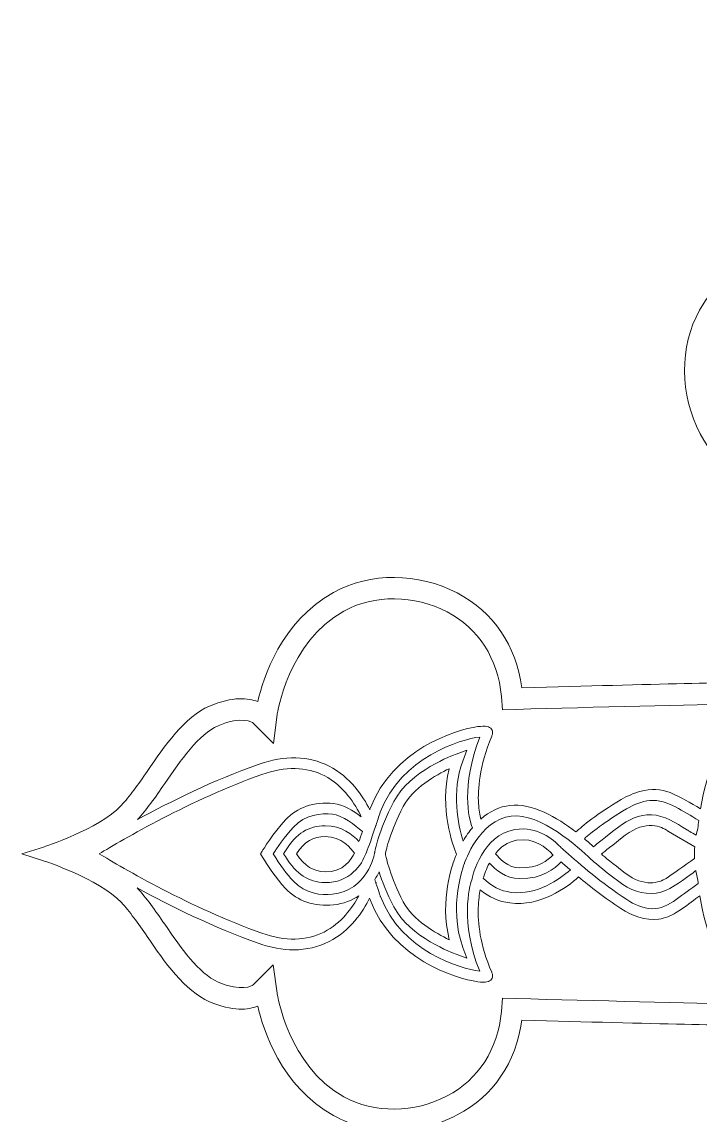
# Model space of a CAD drawing. Header units: millimetres. Extents: x -220 to 1461, y 255 to 578.
# Drawn here: x 62.5 to 156.2, y 412.1 to 563.1 of the extents above; entities that cross this region are included whole.
import ezdxf

# ---------------------------------------------------------------- set-up
doc = ezdxf.new("R2010")
doc.units = ezdxf.units.MM
doc.header["$MEASUREMENT"] = 0
doc.layers.add('Layer 3', color=7, linetype='Continuous')

msp = doc.modelspace()

# ---------------------------------------------------------------- linework, layer by layer
at = {"layer": 'Layer 3', "lineweight": 0}
for points, knots in [([(318.91, 449.12), (318.83, 449.14), (311.31, 451.55), (308.12, 454.9), (307, 456.07), (305.83, 457.77), (304.58, 459.57), (302.15, 463.1), (299.4, 467.1), (295.94, 468.6), (292.76, 469.98), (290.57, 469.7), (289.28, 469.22), (288.56, 472.42), (286.11, 480.26), (278.82, 484.31), (273.8, 487.09), (267.1, 487.06), (261.73, 484.23), (256.74, 481.6), (253.58, 476.97), (252.78, 471.14), (234.33, 471.63), (222.86, 471.9), (218.52, 471.93), (217.62, 472.93), (216.66, 473.87), (215.65, 474.77), (215.52, 480.5), (215.33, 488), (215.08, 497.28), (220.91, 498.08), (225.54, 501.23), (228.18, 506.23), (231.01, 511.59), (231.03, 518.3), (228.25, 523.31), (224.2, 530.6), (216.36, 533.06), (213.16, 533.78), (213.64, 535.07), (213.92, 537.26), (212.54, 540.44), (211.04, 543.89), (207.04, 546.65), (203.51, 549.08), (201.71, 550.32), (200.01, 551.49), (198.84, 552.61), (195.49, 555.81), (192.18, 563.13), (192.18, 563.13), (192.18, 563.13), (188.87, 555.81), (185.53, 552.61), (184.35, 551.49), (182.65, 550.32), (180.85, 549.08), (177.32, 546.65), (173.32, 543.89), (171.83, 540.44), (170.45, 537.26), (170.72, 535.07), (171.2, 533.78), (168, 533.06), (160.17, 530.6), (156.12, 523.31), (153.33, 518.3), (153.36, 511.59), (156.19, 506.23), (158.83, 501.23), (163.45, 498.08), (169.28, 497.28), (169.04, 488), (168.85, 480.49), (168.71, 474.77), (167.7, 473.87), (166.74, 472.93), (165.84, 471.93), (161.51, 471.9), (150.04, 471.63), (131.58, 471.14), (130.78, 476.97), (127.63, 481.6), (122.63, 484.23), (117.27, 487.06), (110.56, 487.09), (105.55, 484.31), (98.26, 480.26), (95.8, 472.42), (95.08, 469.22), (93.79, 469.7), (91.6, 469.98), (88.42, 468.6), (84.97, 467.1), (82.21, 463.1), (79.78, 459.57), (78.54, 457.77), (77.37, 456.07), (76.24, 454.9), (73.05, 451.55), (65.53, 449.14), (65.46, 449.12), (65.46, 449.12), (62.49, 448.17), (62.49, 448.17), (62.49, 448.17), (65.46, 447.23), (65.46, 447.23), (65.53, 447.21), (73.05, 444.8), (76.24, 441.45), (77.37, 440.28), (78.54, 438.58), (79.78, 436.78), (82.21, 433.25), (84.97, 429.25), (88.42, 427.75), (91.6, 426.37), (93.79, 426.65), (95.08, 427.13), (95.8, 423.93), (98.26, 416.09), (105.55, 412.04), (108.03, 410.66), (110.93, 409.97), (113.88, 409.97), (116.88, 409.97), (119.93, 410.69), (122.63, 412.11), (127.63, 414.75), (130.78, 419.38), (131.58, 425.21), (150.05, 424.71), (161.52, 424.45), (165.85, 424.42), (166.82, 423.34), (167.86, 422.32), (168.96, 421.37), (169.03, 414.11), (169.08, 407.4), (169.12, 402.83), (169.12, 402.83), (169.16, 402.83), (169.16, 402.83), (169.19, 386.22), (169.21, 368.58), (169.13, 367.64), (169.13, 367.7), (169.14, 367.74), (169.15, 367.76), (168.99, 367.13), (169.04, 347.89), (169.11, 331.46), (163.02, 330.64), (158.19, 327.35), (155.43, 322.13), (152.68, 316.91), (152.61, 310.45), (155.27, 305.68), (159.31, 298.39), (167.15, 295.93), (170.35, 295.21), (169.87, 293.92), (169.59, 291.73), (170.97, 288.55), (172.47, 285.1), (176.47, 282.34), (180, 279.91), (181.8, 278.67), (183.5, 277.5), (184.68, 276.37), (188.02, 273.18), (192.12, 263.27), (192.12, 263.27), (192.12, 263.27), (196.34, 273.18), (199.69, 276.37), (200.87, 277.5), (202.57, 278.67), (204.37, 279.91), (207.9, 282.34), (211.9, 285.1), (213.39, 288.55), (214.77, 291.73), (214.5, 293.92), (214.01, 295.21), (217.21, 295.93), (225.05, 298.39), (229.1, 305.68), (231.75, 310.45), (231.69, 316.91), (228.93, 322.13), (226.18, 327.35), (221.34, 330.64), (215.25, 331.46), (215.32, 347.89), (215.37, 367.13), (215.22, 367.76), (215.22, 367.74), (215.23, 367.7), (215.24, 367.64), (215.16, 368.58), (215.17, 386.22), (215.2, 402.83), (215.2, 402.83), (215.25, 402.83), (215.25, 402.83), (215.28, 407.4), (215.34, 414.11), (215.4, 421.37), (216.5, 422.32), (217.54, 423.34), (218.52, 424.42), (222.85, 424.45), (234.32, 424.71), (252.78, 425.21), (253.58, 419.38), (256.74, 414.75), (261.73, 412.11), (264.44, 410.69), (267.49, 409.97), (270.49, 409.97), (273.43, 409.97), (276.33, 410.66), (278.82, 412.04), (286.11, 416.09), (288.56, 423.93), (289.28, 427.13), (290.57, 426.65), (292.76, 426.37), (295.94, 427.75), (299.4, 429.25), (302.15, 433.25), (304.59, 436.78), (305.83, 438.58), (307, 440.28), (308.12, 441.45), (311.31, 444.8), (318.83, 447.21), (318.91, 447.23), (318.91, 447.23), (321.88, 448.17), (321.88, 448.17), (321.88, 448.17), (318.91, 449.12), (318.91, 449.12)], [0, 0, 0, 0, 1, 1, 1, 2, 2, 2, 3, 3, 3, 4, 4, 4, 5, 5, 5, 6, 6, 6, 7, 7, 7, 8, 8, 8, 9, 9, 9, 10, 10, 10, 11, 11, 11, 12, 12, 12, 13, 13, 13, 14, 14, 14, 15, 15, 15, 16, 16, 16, 17, 17, 17, 18, 18, 18, 19, 19, 19, 20, 20, 20, 21, 21, 21, 22, 22, 22, 23, 23, 23, 24, 24, 24, 25, 25, 25, 26, 26, 26, 27, 27, 27, 28, 28, 28, 29, 29, 29, 30, 30, 30, 31, 31, 31, 32, 32, 32, 33, 33, 33, 34, 34, 34, 35, 35, 35, 36, 36, 36, 37, 37, 37, 38, 38, 38, 39, 39, 39, 40, 40, 40, 41, 41, 41, 42, 42, 42, 43, 43, 43, 44, 44, 44, 45, 45, 45, 46, 46, 46, 47, 47, 47, 48, 48, 48, 49, 49, 49, 50, 50, 50, 51, 51, 51, 52, 52, 52, 53, 53, 53, 54, 54, 54, 55, 55, 55, 56, 56, 56, 57, 57, 57, 58, 58, 58, 59, 59, 59, 60, 60, 60, 61, 61, 61, 62, 62, 62, 63, 63, 63, 64, 64, 64, 65, 65, 65, 66, 66, 66, 67, 67, 67, 68, 68, 68, 69, 69, 69, 70, 70, 70, 71, 71, 71, 72, 72, 72, 73, 73, 73, 74, 74, 74, 75, 75, 75, 76, 76, 76, 77, 77, 77, 78, 78, 78, 79, 79, 79, 80, 80, 80, 81, 81, 81, 82, 82, 82, 82]), ([(82.22, 457.89), (84.43, 461.09), (86.93, 464.72), (89.6, 465.88), (92.92, 467.32), (94.34, 466.32), (94.44, 466.25), (94.44, 466.25), (97.25, 463.44), (97.25, 463.44), (97.25, 463.44), (97.75, 467.42), (97.75, 467.42), (97.77, 467.52), (99.25, 477.42), (106.98, 481.72), (111.15, 484.03), (116.75, 483.99), (121.25, 481.61), (125.59, 479.32), (128.25, 475.18), (128.74, 469.94), (128.74, 469.94), (128.91, 468.1), (128.91, 468.1), (128.91, 468.1), (130.76, 468.15), (130.76, 468.15), (141.64, 468.44), (154.99, 468.78), (162.2, 468.92), (159.14, 464.53), (157.14, 459.61), (156.24, 454.41), (154.89, 455.24), (153.5, 455.99), (152.05, 456.64), (150.81, 457.2), (149.34, 457.17), (148.03, 456.84), (147.07, 456.6), (146.15, 456.19), (145.29, 455.68), (141.91, 453.7), (139.92, 452.03), (139.03, 451.21), (136.42, 453.22), (132.95, 455.26), (129.92, 454.88), (128.48, 454.7), (127.12, 454.06), (125.9, 453), (125.77, 453.52), (125.63, 454.23), (125.58, 455.14), (125.46, 457.04), (125.68, 460.21), (127.4, 464.45), (127.4, 464.45), (127.44, 464.55), (127.44, 464.55), (127.5, 464.67), (127.53, 464.8), (127.53, 464.93), (127.53, 465.09), (127.48, 465.26), (127.38, 465.4), (127.1, 465.8), (126.56, 465.9), (125.47, 465.76), (122.38, 465.36), (113.68, 462.56), (110.61, 454.44), (110.59, 454.39), (110.58, 454.34), (110.56, 454.29), (109.62, 456.16), (107.87, 458.8), (104.93, 460.3), (102.11, 461.75), (98.82, 461.83), (95.15, 460.54), (89.07, 458.41), (82.95, 455.37), (78.45, 452.92), (79.71, 454.26), (80.93, 456.02), (82.22, 457.89)], [0, 0, 0, 0, 1, 1, 1, 2, 2, 2, 3, 3, 3, 4, 4, 4, 5, 5, 5, 6, 6, 6, 7, 7, 7, 8, 8, 8, 9, 9, 9, 10, 10, 10, 11, 11, 11, 12, 12, 12, 13, 13, 13, 14, 14, 14, 15, 15, 15, 16, 16, 16, 17, 17, 17, 18, 18, 18, 19, 19, 19, 20, 20, 20, 21, 21, 21, 22, 22, 22, 23, 23, 23, 24, 24, 24, 25, 25, 25, 26, 26, 26, 27, 27, 27, 28, 28, 28, 29, 29, 29, 29]), ([(104.39, 452.06), (102.05, 452.06), (100.45, 451.06), (98.9, 448.59), (98.9, 448.59), (98.65, 448.19), (98.65, 448.19), (98.65, 448.19), (98.9, 447.8), (98.9, 447.8), (100.45, 445.33), (102.04, 444.29), (104.37, 444.22), (107.76, 444.12), (109.53, 446.78), (109.99, 448.2), (109.99, 448.2), (109.99, 448.2), (109.99, 448.2), (110.23, 448.73), (110.63, 449.81), (111.4, 452.12), (111.4, 452.12), (111.45, 452.14), (111.45, 452.14), (111.44, 452.15), (111.44, 452.17), (111.43, 452.19), (111.6, 452.71), (111.79, 453.29), (112.01, 453.94), (114.87, 461.52), (123.15, 464.03), (125.76, 464.32), (123.13, 457.4), (124.22, 453.16), (124.73, 451.79), (124.5, 451.52), (124.28, 451.24), (124.07, 450.93), (123.84, 450.61), (123.64, 450.28), (123.45, 449.96), (122.76, 452.22), (121.81, 456.73), (123.41, 461.01), (123.41, 461.01), (123.98, 462.51), (123.98, 462.51), (123.98, 462.51), (122.47, 461.97), (122.47, 461.97), (122.21, 461.87), (116.08, 459.63), (113.87, 455.4), (111.76, 451.4), (111.27, 448.54), (111.23, 448.32), (111.2, 448.11), (110.24, 443.14), (105.39, 442.61), (103.85, 442.45), (101.68, 442.62), (100, 444.41), (99.11, 445.36), (98.13, 446.69), (97.21, 448.18), (97.68, 448.92), (98.79, 450.58), (100, 451.87), (101.64, 453.63), (103.84, 453.82), (105.4, 453.67), (106.72, 453.54), (108.6, 452.1), (109.54, 451.27), (109.36, 450.75), (109.2, 450.28), (109.05, 449.88), (108.2, 450.83), (106.66, 452.06), (104.39, 452.06)], [0, 0, 0, 0, 1, 1, 1, 2, 2, 2, 3, 3, 3, 4, 4, 4, 5, 5, 5, 6, 6, 6, 7, 7, 7, 8, 8, 8, 9, 9, 9, 10, 10, 10, 11, 11, 11, 12, 12, 12, 13, 13, 13, 14, 14, 14, 15, 15, 15, 16, 16, 16, 17, 17, 17, 18, 18, 18, 19, 19, 19, 20, 20, 20, 21, 21, 21, 22, 22, 22, 23, 23, 23, 24, 24, 24, 25, 25, 25, 26, 26, 26, 27, 27, 27, 27]), ([(73.18, 448.19), (76.24, 450.05), (86, 455.76), (95.64, 459.15), (98.91, 460.29), (101.8, 460.24), (104.25, 458.99), (106.96, 457.6), (108.57, 455.01), (109.37, 453.32), (108.3, 454.13), (106.85, 455.02), (105.54, 455.15), (102.83, 455.41), (100.54, 454.62), (98.92, 452.88), (97.22, 451.06), (95.76, 448.68), (95.7, 448.58), (95.7, 448.58), (95.47, 448.19), (95.47, 448.19), (95.47, 448.19), (95.74, 447.74), (95.74, 447.74), (96.34, 446.75), (97.54, 444.87), (98.92, 443.4), (100.55, 441.65), (102.91, 440.85), (105.55, 441.14), (106.97, 441.29), (108.12, 441.77), (109.04, 442.4), (108.16, 440.75), (106.63, 438.61), (104.25, 437.39), (101.8, 436.14), (98.91, 436.09), (95.64, 437.23), (86, 440.62), (76.24, 446.33), (73.18, 448.19)], [0, 0, 0, 0, 1, 1, 1, 2, 2, 2, 3, 3, 3, 4, 4, 4, 5, 5, 5, 6, 6, 6, 7, 7, 7, 8, 8, 8, 9, 9, 9, 10, 10, 10, 11, 11, 11, 12, 12, 12, 13, 13, 13, 14, 14, 14, 14]), ([(121.54, 436.33), (119.68, 437.21), (116.52, 439.01), (115.18, 441.57), (113.38, 445), (112.82, 447.64), (112.72, 448.19), (112.82, 448.74), (113.38, 451.3), (115.18, 454.71), (116.52, 457.27), (119.68, 459.07), (121.53, 459.95), (120.15, 454.48), (122.07, 449.24), (122.53, 448.11), (122.35, 447.7), (122.25, 447.41), (122.22, 447.31), (122.05, 446.89), (120.16, 441.84), (121.54, 436.33)], [0, 0, 0, 0, 1, 1, 1, 2, 2, 2, 3, 3, 3, 4, 4, 4, 5, 5, 5, 6, 6, 6, 7, 7, 7, 7]), ([(155.88, 451.69), (155.8, 451.38), (155.72, 451.07), (155.66, 450.75), (155, 451.13), (154.42, 451.47), (154.32, 451.54), (152.85, 452.45), (151.24, 453.53), (149.47, 453.58), (147.81, 453.62), (146.26, 452.92), (144.96, 451.93), (142.98, 450.42), (141.98, 449.6), (141.46, 449.15), (141.09, 449.49), (140.67, 449.87), (140.2, 450.27), (141.1, 451.08), (142.99, 452.62), (146.04, 454.4), (147.03, 454.98), (148.12, 455.43), (149.27, 455.55), (150.51, 455.68), (151.69, 455.24), (152.78, 454.66), (153.87, 454.07), (154.95, 453.45), (156, 452.79), (155.96, 452.42), (155.92, 452.06), (155.88, 451.69)], [0, 0, 0, 0, 1, 1, 1, 2, 2, 2, 3, 3, 3, 4, 4, 4, 5, 5, 5, 6, 6, 6, 7, 7, 7, 8, 8, 8, 9, 9, 9, 10, 10, 10, 11, 11, 11, 11]), ([(137.63, 448.48), (137.63, 448.48), (137.33, 448.74), (137.33, 448.74), (137.2, 448.85), (137.06, 448.99), (136.9, 449.15), (135.83, 450.16), (133.84, 452.06), (130.59, 451.53), (126.11, 450.79), (124.77, 445.19), (124.64, 444.58), (124.35, 443.69), (122.98, 438.78), (125.74, 431.97), (123.1, 432.27), (114.87, 434.78), (112.02, 442.31), (112.02, 442.31), (111.75, 443.12), (111.41, 444.13), (111.43, 444.19), (111.44, 444.23), (111.45, 444.24), (111.45, 444.24), (111.36, 444.27), (111.36, 444.27), (111.32, 444.39), (111.28, 444.52), (111.24, 444.64), (111.47, 445), (111.67, 445.35), (111.84, 445.68), (112.24, 444.44), (112.87, 442.78), (113.87, 440.88), (116.08, 436.66), (122.21, 434.41), (122.47, 434.32), (122.47, 434.32), (123.97, 433.78), (123.97, 433.78), (123.97, 433.78), (123.42, 435.27), (123.42, 435.27), (121.33, 440.93), (123.58, 446.73), (123.6, 446.79), (123.6, 446.79), (123.62, 446.83), (123.62, 446.83), (123.7, 447.07), (125.67, 452.86), (130.1, 453.41), (134.09, 453.91), (139.49, 449.01), (141.06, 447.5), (141.06, 447.5), (141.15, 447.41), (141.15, 447.41), (141.53, 447.06), (142.47, 446.26), (144.96, 444.35), (146.43, 443.23), (148.24, 442.49), (150.11, 442.77), (151.92, 443.03), (153.4, 444.28), (154.84, 445.31), (155.09, 445.49), (155.35, 445.68), (155.6, 445.87), (155.67, 445.43), (155.78, 445.01), (155.89, 444.59), (155.91, 444.41), (155.92, 444.24), (155.94, 444.07), (154.91, 443.34), (153.89, 442.61), (152.88, 441.87), (151.87, 441.13), (150.78, 440.56), (149.51, 440.61), (148.27, 440.67), (147.1, 441.19), (146.07, 441.86), (142.47, 444.23), (139.68, 446.69), (137.63, 448.48)], [0, 0, 0, 0, 1, 1, 1, 2, 2, 2, 3, 3, 3, 4, 4, 4, 5, 5, 5, 6, 6, 6, 7, 7, 7, 8, 8, 8, 9, 9, 9, 10, 10, 10, 11, 11, 11, 12, 12, 12, 13, 13, 13, 14, 14, 14, 15, 15, 15, 16, 16, 16, 17, 17, 17, 18, 18, 18, 19, 19, 19, 20, 20, 20, 21, 21, 21, 22, 22, 22, 23, 23, 23, 24, 24, 24, 25, 25, 25, 26, 26, 26, 27, 27, 27, 28, 28, 28, 29, 29, 29, 30, 30, 30, 30]), ([(151.74, 451.34), (151.74, 451.33), (151.76, 451.32), (151.77, 451.32), (151.77, 451.32), (151.82, 451.27), (151.82, 451.27), (151.82, 451.27), (151.83, 451.28), (151.83, 451.28), (151.83, 451.28), (155.45, 449.16), (155.45, 449.16), (155.42, 448.82), (155.4, 448.48), (155.4, 448.14), (155.4, 447.94), (155.41, 447.75), (155.42, 447.56), (154.16, 446.65), (152.17, 445.24), (151.5, 444.8), (151.5, 444.8), (151.51, 444.8), (151.51, 444.8), (150.56, 444.22), (148.52, 443.5), (145.86, 445.53), (143.99, 446.96), (143.04, 447.73), (142.56, 448.14), (143.04, 448.55), (143.99, 449.32), (145.86, 450.75), (148.74, 452.95), (150.88, 451.93), (151.72, 451.35), (151.72, 451.35), (151.71, 451.35), (151.71, 451.35), (151.71, 451.35), (151.74, 451.34), (151.74, 451.34)], [0, 0, 0, 0, 1, 1, 1, 2, 2, 2, 3, 3, 3, 4, 4, 4, 5, 5, 5, 6, 6, 6, 7, 7, 7, 8, 8, 8, 9, 9, 9, 10, 10, 10, 11, 11, 11, 12, 12, 12, 13, 13, 13, 14, 14, 14, 14]), ([(108.43, 448.29), (108.04, 447.47), (106.9, 445.63), (104.42, 445.7), (102.72, 445.75), (101.6, 446.44), (100.41, 448.19), (101.59, 449.93), (102.7, 450.58), (104.39, 450.58), (106.67, 450.58), (108.02, 448.89), (108.43, 448.29)], [0, 0, 0, 0, 1, 1, 1, 2, 2, 2, 3, 3, 3, 4, 4, 4, 4]), ([(127.92, 448.21), (128.63, 449.11), (129.58, 449.86), (130.83, 450.06), (133.35, 450.48), (134.87, 449.03), (135.87, 448.07), (135.88, 448.07), (135.88, 448.06), (135.89, 448.06), (135.13, 447.24), (133.86, 446.24), (131.26, 446.24), (129.64, 446.24), (128.4, 447.59), (127.92, 448.21)], [0, 0, 0, 0, 1, 1, 1, 2, 2, 2, 3, 3, 3, 4, 4, 4, 5, 5, 5, 5]), ([(131.26, 444.76), (134.47, 444.76), (136.1, 446.11), (136.99, 447.07), (137.39, 446.72), (137.81, 446.35), (138.27, 445.96), (136.83, 444.73), (133.64, 442.43), (130.1, 442.87), (128.64, 443.06), (127.34, 443.72), (126.24, 444.82), (126.39, 445.33), (126.65, 446.1), (127.08, 446.91), (127.86, 446.03), (129.32, 444.76), (131.26, 444.76)], [0, 0, 0, 0, 1, 1, 1, 2, 2, 2, 3, 3, 3, 4, 4, 4, 5, 5, 5, 6, 6, 6, 6]), ([(130.76, 428.2), (130.76, 428.2), (128.91, 428.25), (128.91, 428.25), (128.91, 428.25), (128.74, 426.4), (128.74, 426.4), (128.25, 421.17), (125.59, 417.03), (121.25, 414.74), (116.75, 412.36), (111.15, 412.32), (106.98, 414.63), (99.26, 418.93), (97.77, 428.83), (97.75, 428.92), (97.75, 428.92), (97.21, 432.87), (97.21, 432.87), (97.21, 432.87), (94.43, 430.09), (94.43, 430.09), (94.28, 429.98), (92.85, 429.06), (89.6, 430.47), (86.93, 431.63), (84.43, 435.26), (82.22, 438.46), (80.91, 440.35), (79.68, 442.14), (78.4, 443.49), (82.9, 441.04), (89.05, 437.98), (95.15, 435.84), (96.88, 435.23), (98.52, 434.93), (100.07, 434.93), (101.81, 434.93), (103.44, 435.31), (104.93, 436.07), (107.85, 437.57), (109.6, 440.18), (110.54, 442.06), (110.59, 441.91), (110.62, 441.83), (110.62, 441.82), (113.68, 433.73), (122.38, 430.92), (125.47, 430.52), (126.56, 430.38), (127.1, 430.48), (127.38, 430.89), (127.48, 431.02), (127.53, 431.19), (127.53, 431.36), (127.53, 431.49), (127.5, 431.62), (127.44, 431.75), (127.42, 431.79), (127.41, 431.82), (127.4, 431.85), (125.75, 435.6), (125.48, 438.75), (125.54, 440.74), (125.57, 441.78), (125.7, 442.61), (125.82, 443.2), (127.02, 442.2), (128.39, 441.6), (129.92, 441.4), (134.13, 440.88), (137.74, 443.5), (139.41, 445), (141.06, 443.63), (143, 442.11), (145.26, 440.62), (146.79, 439.61), (148.62, 438.93), (150.48, 439.17), (151.34, 439.28), (152.14, 439.63), (152.9, 440.08), (153.86, 440.64), (154.75, 441.37), (155.62, 442), (155.8, 442.13), (155.99, 442.26), (156.17, 442.39), (157.02, 437.02), (159.06, 431.95), (162.2, 427.43), (154.96, 427.57), (141.61, 427.9), (130.76, 428.2)], [0, 0, 0, 0, 1, 1, 1, 2, 2, 2, 3, 3, 3, 4, 4, 4, 5, 5, 5, 6, 6, 6, 7, 7, 7, 8, 8, 8, 9, 9, 9, 10, 10, 10, 11, 11, 11, 12, 12, 12, 13, 13, 13, 14, 14, 14, 15, 15, 15, 16, 16, 16, 17, 17, 17, 18, 18, 18, 19, 19, 19, 20, 20, 20, 21, 21, 21, 22, 22, 22, 23, 23, 23, 24, 24, 24, 25, 25, 25, 26, 26, 26, 27, 27, 27, 28, 28, 28, 29, 29, 29, 30, 30, 30, 31, 31, 31, 31]), ([(181.68, 282.35), (178.48, 284.56), (174.85, 287.06), (173.69, 289.73), (172.25, 293.05), (173.25, 294.47), (173.32, 294.57), (173.32, 294.57), (176.13, 297.38), (176.13, 297.38), (176.13, 297.38), (172.15, 297.88), (172.15, 297.88), (172.05, 297.9), (162.15, 299.38), (157.86, 307.11), (155.68, 311.04), (155.76, 316.39), (158.06, 320.75), (160.46, 325.31), (164.81, 328.1), (170.29, 328.61), (170.29, 328.61), (172.09, 328.78), (172.09, 328.78), (172.09, 328.78), (172.08, 330.59), (172.08, 330.59), (172, 347.63), (171.97, 366.29), (172.07, 367.28), (172.07, 367.28), (172.05, 367.28), (172.05, 367.28), (172.12, 368.34), (172.21, 374.49), (172.09, 417.75), (176.6, 414.76), (181.63, 412.85), (186.93, 412.08), (185.43, 410.47), (184.76, 408.27), (185.03, 405.82), (185.25, 403.78), (186.12, 402.3), (187.18, 401.23), (186.35, 400.95), (185.73, 400.75), (185.71, 400.74), (177.62, 397.68), (174.81, 388.99), (174.41, 385.89), (174.27, 384.8), (174.37, 384.27), (174.77, 383.98), (174.91, 383.88), (175.08, 383.83), (175.24, 383.83), (175.38, 383.83), (175.51, 383.86), (175.64, 383.93), (175.68, 383.94), (175.71, 383.95), (175.74, 383.97), (179.48, 385.62), (182.64, 385.89), (184.63, 385.82), (185.66, 385.79), (186.5, 385.67), (187.09, 385.55), (186.09, 384.35), (185.48, 382.98), (185.29, 381.45), (184.77, 377.24), (187.39, 373.63), (188.88, 371.95), (187.51, 370.31), (186, 368.37), (184.51, 366.11), (183.5, 364.57), (182.82, 362.74), (183.06, 360.88), (183.17, 360.02), (183.52, 359.22), (183.96, 358.47), (184.53, 357.5), (185.26, 356.61), (185.89, 355.74), (186.31, 355.16), (186.72, 354.58), (187.14, 354), (186.72, 353.42), (186.31, 352.85), (185.89, 352.27), (185.26, 351.4), (184.53, 350.5), (183.96, 349.54), (183.52, 348.78), (183.17, 347.98), (183.06, 347.12), (182.82, 345.27), (183.5, 343.44), (184.51, 341.9), (186, 339.64), (187.51, 337.7), (188.88, 336.06), (187.39, 334.38), (184.77, 330.77), (185.29, 326.56), (185.48, 325.03), (186.09, 323.66), (187.09, 322.46), (186.5, 322.34), (185.66, 322.22), (184.63, 322.18), (182.64, 322.12), (179.48, 322.39), (175.74, 324.04), (175.71, 324.06), (175.68, 324.07), (175.64, 324.08), (175.51, 324.15), (175.38, 324.18), (175.24, 324.18), (175.08, 324.18), (174.91, 324.13), (174.77, 324.03), (174.37, 323.74), (174.27, 323.21), (174.41, 322.12), (174.81, 319.02), (177.62, 310.33), (185.71, 307.27), (185.72, 307.26), (185.96, 307.18), (186.34, 307.06), (184.4, 306.19), (181.48, 304.45), (179.94, 301.44), (178.62, 298.85), (178.58, 295.86), (179.84, 292.55), (181.69, 287.64), (184.23, 282.7), (186.47, 278.74), (185.16, 279.95), (183.47, 281.12), (181.68, 282.35)], [0, 0, 0, 0, 1, 1, 1, 2, 2, 2, 3, 3, 3, 4, 4, 4, 5, 5, 5, 6, 6, 6, 7, 7, 7, 8, 8, 8, 9, 9, 9, 10, 10, 10, 11, 11, 11, 12, 12, 12, 13, 13, 13, 14, 14, 14, 15, 15, 15, 16, 16, 16, 17, 17, 17, 18, 18, 18, 19, 19, 19, 20, 20, 20, 21, 21, 21, 22, 22, 22, 23, 23, 23, 24, 24, 24, 25, 25, 25, 26, 26, 26, 27, 27, 27, 28, 28, 28, 29, 29, 29, 30, 30, 30, 31, 31, 31, 32, 32, 32, 33, 33, 33, 34, 34, 34, 35, 35, 35, 36, 36, 36, 37, 37, 37, 38, 38, 38, 39, 39, 39, 40, 40, 40, 41, 41, 41, 42, 42, 42, 43, 43, 43, 44, 44, 44, 45, 45, 45, 46, 46, 46, 47, 47, 47, 48, 48, 48, 49, 49, 49, 49])]:
    msp.add_open_spline(points, degree=3, knots=knots, dxfattribs=at)

doc.saveas('drawing.dxf')
